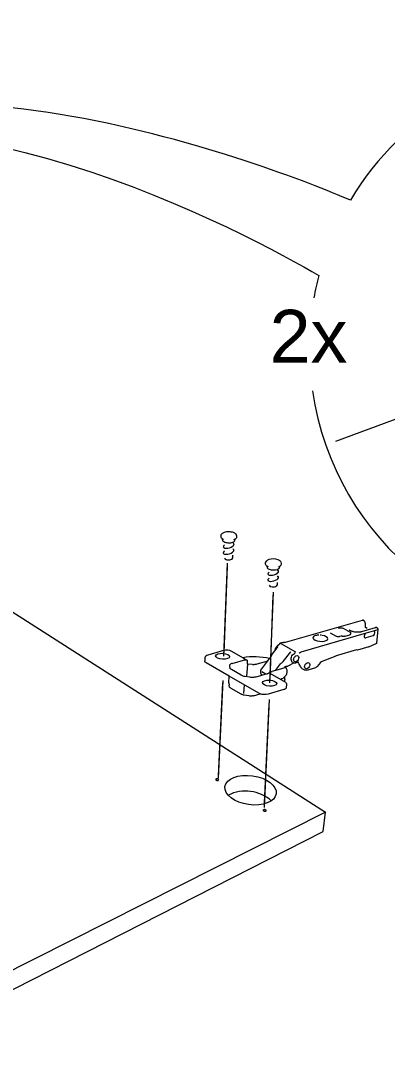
# Model space of a CAD drawing. Header units: metres. Extents: x -8.4 to 7.9, y -3.9 to 2.
# Drawn here: x 5.7601 to 5.8934, y -0.7718 to -0.3964 of the extents above; entities that cross this region are included whole.
import ezdxf

# ---------------------------------------------------------------- set-up
doc = ezdxf.new("R2010")
doc.units = ezdxf.units.M
doc.header["$MEASUREMENT"] = 0
for name, color, linetype, lineweight in [('PDF13_Geometry_Num_Penna__1', 255, 'Continuous', 18), ('PDF13_Geometry_Num_Penna__7', 7, 'Continuous', 18), ('PDF13_Text_Num_Penna__7', 7, 'Continuous', 18)]:
    doc.layers.add(name, color=color, linetype=linetype, lineweight=lineweight)
doc.styles.add('GENERATED_STYLE_2', font='')
doc.styles.get('GENERATED_STYLE_2').set_extended_font_data('Arial')

msp = doc.modelspace()

# ---------------------------------------------------------------- linework, layer by layer
at = {"layer": 'PDF13_Geometry_Num_Penna__1', "color": 255, "linetype": 'Continuous', "lineweight": 18, "flags": 128}
for points in [[(5.834052145088128, -0.626127733146277), (5.835227166136245, -0.5948965970245315)], [(5.850761123102775, -0.6361337298738905), (5.851922740868972, -0.6052361865465407)], [(5.83206265127548, -0.6709559030720922), (5.833639770781127, -0.6371394227937806)], [(5.84877594812541, -0.6807450644833488), (5.850429019561925, -0.6448927746070958)]]:
    msp.add_lwpolyline(points, dxfattribs=at)
at = {"layer": 'PDF13_Geometry_Num_Penna__7', "color": 7, "linetype": 'Continuous', "lineweight": 18, "flags": 128}
for points in [[(6.060600522000328, -0.4605435883352337, 0.2611668440899248), (5.970600462430187, -0.4101561838460285, 0.2643452939524892), (5.879958534581543, -0.461633721931205)], [(5.866167153189668, -0.5310067263314526, 0.929616563178096), (6.076168732749061, -0.5156720474967795, 0.0219691725724246), (6.075724487465534, -0.5063000099965255)], [(5.838672554215862, -0.5841109760653727), (5.838675532722956, -0.5838592922160296, 0.1977628670623545), (5.838380362670057, -0.5831182396513366, 0.1153455384157789), (5.837456727620574, -0.5825314737540512, 0.08143882620090112), (5.835766424845398, -0.5822351122983158, 0.08301002152936202), (5.834072547861714, -0.5824906682068796, 0.1181341839416101), (5.833135956306377, -0.5830543506741954, 0.2003550168341431), (5.832821723808085, -0.5837879569711568), (5.832818745300991, -0.5840381515669535, 0.200304117322883), (5.832970798087949, -0.584422378982055, 0.1174890788946927), (5.833833820518231, -0.5849708710630523)], [(5.833605666874914, -0.5855659767802144, 0.113476673277855), (5.834270320732677, -0.5859877333845578, 0.08010602706295741), (5.835717875179786, -0.5862394172339008, 0.0791481271601357), (5.837173173745338, -0.5860240711710902, 0.1123386152274468), (5.837845124945478, -0.5856182495796933, 0.1893654256698002), (5.837971562571568, -0.5853273983620797, 0.0555655478097617), (5.838188993589351, -0.5847480787325285)], [(5.834626550180977, -0.5881830420373194, -0.009372861933801005), (5.834744201211143, -0.5881845312908658, 0.1541960939700343), (5.837138325212352, -0.5874573287841542, 0.1172441537303332), (5.837613397093683, -0.5869331115358333, 0.4117200713390513), (5.837467875915102, -0.5864334408822933)], [(5.834718139274082, -0.590397413135475, 0.155807780922114), (5.837112114349935, -0.5896679767484438, 0.1168212423674783), (5.837585696977713, -0.5891467380072115)], [(5.837056863043363, -0.5917767597701591), (5.836815603968844, -0.5921714119599577, -0.1227786418219195), (5.836421249629756, -0.5924260743163936, -0.1631522975830061), (5.834863639345566, -0.5924079054231273)], [(5.83710779551465, -0.5907674926417575), (5.837097370739825, -0.5916372167128605, -0.2134812501020653), (5.837014717167999, -0.5918239691075803)], [(5.853845813973451, -0.5948919803385377, 0.1176041875024483), (5.854721346133386, -0.5943632953295623, 0.204544661538467), (5.854884121546007, -0.5939838335259372), (5.8548871000531, -0.5937336389301406, 0.2020427996684494), (5.854590440746657, -0.5929918417386743, 0.1191677585745022), (5.853668443876074, -0.5924064161695808, 0.1645983580517928), (5.850287093698952, -0.5923635256674442, 0.1173533386427097), (5.849350502143616, -0.592928548462952, 0.2012870769940538), (5.849034929317131, -0.5936615590584945), (5.84903195081004, -0.5939132429078375, 0.2026603155202336), (5.849183854671789, -0.5942950875171203, 0.116579701195005), (5.850048515280808, -0.5948459624039797)], [(5.849523553405708, -0.5945822156008845, 0.04291851183759778), (5.849700774577721, -0.5951466426949774, 0.1929265811866555), (5.849818574533392, -0.595440621344901, 0.1148572549983174), (5.850481441286744, -0.5958616333226429, 0.1617525008852854), (5.853403984282113, -0.5958959632839701, 0.1142933740217365), (5.854057883678506, -0.5954933409206262)], [(5.850439742187459, -0.5968741768088082, 0.1045543284999548), (5.850012177494285, -0.5973636944495126, 0.1097150573857295), (5.849967499887925, -0.5975409156215363)], [(5.85015767756577, -0.5978675089242631, 0.1116409187343255), (5.850838266436478, -0.598056644124657, -0.009492149903761782), (5.850955917466645, -0.5980581333782033, 0.1550119981979714), (5.853351381796044, -0.5973316754982649, 0.1183913143851812), (5.85382496442383, -0.596805968996398)], [(5.849941289025476, -0.5997485850787323, 0.2774308855584429), (5.850131466703353, -0.6000759230082333, 0.1200391102880148), (5.850812055574061, -0.6002665474621687)], [(5.850928217350682, -0.6002717598495859, 0.1559691835374601), (5.853322341351889, -0.5995429191639732, 0.1166892955810194), (5.853798902486735, -0.5990216804227274)], [(5.853322341351889, -0.6006416904305141), (5.853308938069971, -0.6015129037551634, -0.2107168957627986), (5.853226284498144, -0.6016983158216909)], [(5.853268430373509, -0.60165110648427), (5.853028660552536, -0.6020457586740686, -0.124153859670424), (5.852632965885255, -0.6023011656572774, -0.07817302623894508), (5.851854086280484, -0.6024192634635078, -0.08128762701629946), (5.851079674436352, -0.6022822521372382)], [(5.840874564509583, -0.628037998670256), (5.836823497012642, -0.6257108910786329, 0.1777650907467901), (5.833809247834709, -0.6254100618622624), (5.828179422653223, -0.6270303697207893, 0.31882516372696), (5.827065461000504, -0.628108589288356), (5.827001423098008, -0.6291957443772346)], [(5.859146663046539, -0.6297908500943796), (5.858850450516159, -0.6296216708915074), (5.85875067052855, -0.6295591222425583), (5.858656400779074, -0.629470660581895, -0.4278339241631474), (5.859667603937074, -0.6264891749819905), (5.859756959149857, -0.6264296048401341), (5.859819507798808, -0.6263551421628136), (5.859868653165839, -0.6262553621752043), (5.859893970476128, -0.6261540929340484)], [(5.850602368674727, -0.6283447849008135, 0.1027093575960015), (5.840874713434937, -0.6280377008195468), (5.842170364020313, -0.6287674350572872), (5.842182278048685, -0.6287808383392048), (5.842197170584149, -0.6287808383392048), (5.842207595358973, -0.6287912631140296), (5.84222099864089, -0.628792752367576), (5.84222099864089, -0.6288076449030402), (5.842231423415716, -0.6288076449030402), (5.842231423415716, -0.6288195589314115), (5.842244826697634, -0.6288195589314115), (5.842258229979551, -0.6288329622133291), (5.842270144007923, -0.628843386988154), (5.842286525796933, -0.6288448762417005), (5.842286525796933, -0.6288567902700716), (5.842295461318211, -0.6288687042984429), (5.842310353853676, -0.6288687042984429), (5.842310353853676, -0.6288821075803608), (5.842320778628499, -0.6288821075803608), (5.842320778628499, -0.6288925323551855), (5.842332692656871, -0.6288925323551855), (5.842331203403325, -0.6289074248906497), (5.842343117431697, -0.628908914144196), (5.842343117431697, -0.6289208281725673), (5.842352052952975, -0.6289342314544849), (5.842369923995532, -0.6289461454828562), (5.842369923995532, -0.6289580595112274), (5.842383327277449, -0.6289580595112274), (5.842380348770357, -0.6289684842860523), (5.842393752052275, -0.6289848660750629), (5.842393752052275, -0.6289952908498877), (5.842405666080646, -0.6289952908498877), (5.842405666080646, -0.6290086941318054), (5.842405666080646, -0.6290220974137232), (5.842416090855471, -0.6290220974137232), (5.842416090855471, -0.6290340114420943), (5.842416090855471, -0.6290459254704657), (5.842429494137388, -0.6290459254704657), (5.842429494137388, -0.6290608180059298), (5.842429494137388, -0.6290712427807545), (5.842442897419306, -0.629083156809126), (5.842442897419306, -0.6290950708374972), (5.842442897419306, -0.6291084741194148), (5.842451832940585, -0.6291218774013325), (5.842451832940585, -0.6291367699367966), (5.842451832940585, -0.6291486839651679), (5.842463746968956, -0.6291486839651679), (5.842463746968956, -0.6291605979935391), (5.842463746968956, -0.6291725120219104), (5.842463746968956, -0.6291859153038282), (5.842463746968956, -0.6291963400786529), (5.842477150250873, -0.6292097433605706), (5.842477150250873, -0.6292261251495812), (5.842477150250873, -0.6292469746992309), (5.842477150250873, -0.6292603779811485), (5.842477150250873, -0.6292722920095198), (5.842477150250873, -0.6292842060378911), (5.842477150250873, -0.6292961200662623), (5.842477150250873, -0.62930952334818), (5.842477150250873, -0.6293214373765512), (5.842477150250873, -0.6293375213148527), (5.842442897419306, -0.6298855666199311)], [(5.85591170649303, -0.6366113334862238), (5.856008507973547, -0.636673882135173), (5.856208067948766, -0.6368049364472569), (5.856397203149159, -0.6369568403089907), (5.856541660743162, -0.6371221474526421), (5.856616123420481, -0.6372591587789118), (5.856675693562337, -0.6373842560768102), (5.856712924900999, -0.6375227566566262), (5.85673675295774, -0.6376508324616172), (5.856735561554903, -0.6377887373400151), (5.856658567146555, -0.6388860193530093), (5.856628782075625, -0.6390126059044541), (5.85656921193377, -0.6391228106668885), (5.856467942692614, -0.6392374831899618), (5.856342845394716, -0.6393491772059425), (5.856176048997518, -0.6394459786864592), (5.85598840305067, -0.6395308661386045), (5.855772461286441, -0.639602350308832), (5.850116276317179, -0.6412613787595318, -0.1492372769526533), (5.84710411209421, -0.6411254099107484)]]:
    msp.add_lwpolyline(points, format="xyb", dxfattribs=at)
for points in [[(5.622434130680096, -0.5253021406219325), (5.870868428784972, -0.6841101817968145)], [(5.874653217747816, -0.5492530607820573), (5.914367142069907, -0.5345675315609169)], [(5.472349987854724, -0.5874643282758223), (5.711360289517923, -0.7718309388141774), (5.870032808620081, -0.6911357354019997), (5.870869769113162, -0.684110926423588)], [(5.83424410987026, -0.5917419112371733), (5.834479411930594, -0.5921425204411574)], [(5.834001212616841, -0.6274417015502738), (5.835276013652567, -0.5935850114262091)], [(5.85045582612576, -0.6016146197723831), (5.850689638932546, -0.6020167182299136)], [(5.850724785316241, -0.6371328700781766), (5.851959376506215, -0.604238237745092)], [(5.856422967235513, -0.6223442845116247), (5.884359874512601, -0.6143097616287476)], [(5.885426626827893, -0.6170407547821524), (5.885489175476843, -0.6161903910071529), (5.885489175476843, -0.6160399763989656), (5.885492153983936, -0.615877647762407), (5.885468325927193, -0.6157138298723019), (5.885435562349172, -0.6155619260105682), (5.885396841756966, -0.6154100221488344), (5.885352164150573, -0.6152610967941936), (5.885288126248077, -0.6151091929324599), (5.885215152824303, -0.6149692030990974), (5.885130265372159, -0.6148336810263741), (5.885043888666467, -0.6147190085033005), (5.884956022707229, -0.6146028467266806), (5.88484730719834, -0.6145030667390714), (5.884744548703639, -0.6144181792869259), (5.88463583319475, -0.6143511628773376), (5.884612005138008, -0.6143392488489663), (5.884570306038709, -0.6143496736237912)], [(5.885729540999233, -0.6190966693029702), (5.861990839469471, -0.6259665959125554)], [(5.872557540157309, -0.6189854220630537), (5.874767592420179, -0.6202125669852948)], [(5.876108963089431, -0.6172270604008084), (5.87595556997415, -0.6172240818937157), (5.875794730591139, -0.6172225926401693), (5.87564431598295, -0.6172464206969118), (5.875510283163774, -0.6172821627820256)], [(5.876809954733725, -0.6172714401564912), (5.876108516313367, -0.6172267625500989)], [(5.877470289756204, -0.6174452360453572), (5.877333278429933, -0.6173782196357688), (5.877188820835932, -0.6173394990435621), (5.876995217874899, -0.6172992891978091), (5.876810550435144, -0.6172709933804272)], [(5.879970299684559, -0.618840070916924), (5.87746984298014, -0.6174446403439386)], [(5.879558670004332, -0.6178800980809087), (5.879570584032703, -0.6178949906163729), (5.87960930462491, -0.6179203079266617), (5.879656960738396, -0.6179590285188684), (5.879718020133798, -0.6179977491110751), (5.879790993557572, -0.6180483837316528), (5.879890773545182, -0.6181005076057773), (5.880003956814709, -0.618151142226355), (5.880129054112608, -0.6182166693823972), (5.880303296777537, -0.6182687932565214), (5.88047605018892, -0.618332831159017), (5.880677099417686, -0.6183953798079663), (5.880912401478018, -0.6184504821891834), (5.881146214284804, -0.6185040953168541), (5.881412790669611, -0.6185443051626072), (5.881701705857616, -0.6185860042619067), (5.881989131792072, -0.6186113215721956), (5.882276557726529, -0.6186411066431238), (5.882505902772675, -0.6186440851502166), (5.882727801551091, -0.6186455744037629), (5.882940764808227, -0.6186351496289381), (5.883153728065365, -0.6186262141076597), (5.883354777294129, -0.6186068538115563), (5.883557315776441, -0.6185830257548138), (5.883744961723289, -0.6185577084445248), (5.883916225881126, -0.6185234556129575), (5.88404728019321, -0.6184906920349365), (5.884167909730469, -0.6184638854711011)], [(5.879660832797617, -0.6196228225809165), (5.879709978164648, -0.6196123978060917), (5.879772526813596, -0.6196362258628342), (5.87988719933667, -0.6195885697493492), (5.879976554549455, -0.6195394243823176), (5.880039103198404, -0.6194902790152862), (5.880079313044156, -0.619417305591512)], [(5.880178348404993, -0.6191403044318801), (5.880193240940457, -0.619067331008106), (5.880157498855344, -0.6189794650488678), (5.880086014685116, -0.6189020238644546), (5.879969852908497, -0.6188394752155055)], [(5.880079461969511, -0.6194167098900938), (5.880177752703575, -0.6191397087304615)], [(5.884167611879759, -0.6184640343964559), (5.886154276110669, -0.6178876932739954)], [(5.886109151728213, -0.6174234929435798), (5.885427073603958, -0.6170407547821526)], [(5.888241167105252, -0.6183752748850897), (5.885728796372461, -0.6190960736015518)], [(5.886154276110669, -0.6178881400500594), (5.88908214858291, -0.6170333085144206)], [(5.889961701727419, -0.6178714604103395), (5.888241613881316, -0.6183748281090258)], [(5.889641065438877, -0.6226019253751535), (5.890013378825478, -0.6178348247730979), (5.890014868079025, -0.6177484480674063), (5.890007421811293, -0.6176590928546216), (5.889979125993912, -0.6175593128670123), (5.889953808683623, -0.6174684684006814), (5.889907641823683, -0.6173820916949895), (5.889858496456652, -0.6172972042428442), (5.889809351089621, -0.6172301878332558), (5.889748291694218, -0.6171676391843066), (5.889672339763352, -0.6171318970991928), (5.889642554692423, -0.6171155153101824), (5.889611280367949, -0.6171155153101824)], [(5.853933084231271, -0.6232750679781304), (5.853968826316385, -0.6232527291749342), (5.853997122133767, -0.6232408151465629), (5.854031374965335, -0.6232020945543562), (5.854058181529171, -0.6231782664976138), (5.854086477346551, -0.6231410351589535), (5.854108816149747, -0.6231186963557573)], [(5.854152004502593, -0.6231298657573554), (5.854073074064633, -0.6232177317165934), (5.853997122133767, -0.6232758126049034), (5.853961380048653, -0.6232638985765321), (5.853933084231271, -0.6232758126049034)], [(5.854275910397654, -0.6228550984780432), (5.854241657566087, -0.6228923298167034), (5.854211872495159, -0.6229429644372813), (5.854189533691963, -0.6229921098043127), (5.854150813099756, -0.623029341142973), (5.854140388324931, -0.6230799757635509), (5.854109114000456, -0.6231186963557576), (5.854122517282374, -0.6231186963557576), (5.854150813099756, -0.623130610384129)], [(5.85415125987582, -0.6231303125334193), (5.854175087932561, -0.6231049952231305), (5.854188491214479, -0.6230662746309237), (5.85420934076413, -0.6230439358277278), (5.854221254792501, -0.6230305325458099), (5.854249550609882, -0.6230081937426137), (5.854276357173718, -0.6229918119536033)], [(5.854276357173718, -0.6229913651775395), (5.854249550609882, -0.6229437090640544), (5.854249550609882, -0.6228930744434765), (5.854276357173718, -0.6228558431048161)], [(5.854276357173718, -0.6228553963287525), (5.854303163737554, -0.62283156827201), (5.854324013287203, -0.622806250961721), (5.854367201640049, -0.622780933651432), (5.854389540443245, -0.6227690196230609), (5.854413368499987, -0.6227571055946894), (5.854429750288999, -0.6227571055946894)], [(5.855334471818441, -0.6224936566423296), (5.854429005662224, -0.622757254520044), (5.854525807142743, -0.6227453404916727), (5.854640479665814, -0.6227840610838793)], [(5.854639883964396, -0.6227842100092339), (5.860023535534666, -0.625831222765187)], [(5.85533506751986, -0.6224941034183935), (5.855443783028748, -0.6224687861081046), (5.855568880326646, -0.6224449580513622), (5.855683552849721, -0.6224226192481659), (5.855808650147619, -0.6224136837268874), (5.855933747445517, -0.6224017696985161), (5.856036505940219, -0.6224017696985161)], [(5.856036059164156, -0.622401769698516), (5.856123925123393, -0.6223883664165981), (5.856193920040075, -0.6223883664165981), (5.856260936449663, -0.6223779416417734), (5.856323485098612, -0.622366027613402), (5.856384544494015, -0.6223556028385773), (5.856423265086221, -0.622343688810206)], [(5.868549363162503, -0.6197875340231496), (5.868214281114561, -0.6198098728263457), (5.867885156080805, -0.6198441256579131), (5.867582837610883, -0.6198902925178518), (5.86731030421189, -0.6199617766880794)], [(5.869499060149048, -0.619851571925645), (5.869219080482323, -0.6198083835727992), (5.868925697533681, -0.6197920017837887)], [(5.876044329485516, -0.6203409406409951), (5.875882000848957, -0.6203781719796553), (5.875697333409204, -0.6204020000363979), (5.8754918164198, -0.620399021529305), (5.875281831669755, -0.6203722149654698), (5.875094185722907, -0.6203305158661704), (5.874919943057978, -0.6202798812455923), (5.874768039196243, -0.6202128648360039), (5.874846969634203, -0.6202143540895504), (5.874893136494142, -0.6202292466250146)], [(5.876762894321659, -0.6201376575319104), (5.876045074112289, -0.6203416852677683), (5.875997417998803, -0.6203163679574795), (5.87594529412468, -0.620329771239397)], [(5.876763490023078, -0.6201379553826196), (5.876839441953944, -0.620114127325877), (5.876913904631264, -0.620114127325877), (5.876998792083409, -0.6201156165794234)], [(5.876999089934119, -0.6201154676540688), (5.877363957052989, -0.6201735485423788)], [(5.877377509260262, -0.6201349768755269), (5.877377509260262, -0.6201454016503518), (5.877364105978344, -0.6201736974677337), (5.877551751925192, -0.6201871007496513), (5.877736419364947, -0.6201781652283728), (5.877912151283422, -0.6201528479180839), (5.878075969173527, -0.6201290198613414)], [(5.877961892351871, -0.6201053407299533), (5.878012526972451, -0.6201053407299533), (5.8780750756214, -0.6201291687866957)], [(5.87807537347211, -0.6201285730852772), (5.879773122515015, -0.6196356301614159)], [(5.888119048314447, -0.6200034757873789), (5.88559625280683, -0.6207346992786658)], [(5.886670451389854, -0.6240800095199646), (5.889550667748609, -0.6227277672998252)], [(5.889640320812103, -0.6226023721512174), (5.889640320812103, -0.6226142861795887), (5.889631385290825, -0.6226262002079599), (5.889631385290825, -0.6226396034898776), (5.889631385290825, -0.6226515175182489), (5.889616492755362, -0.6226515175182489), (5.889616492755362, -0.6226649208001667), (5.889603089473444, -0.6226738563214451), (5.889603089473444, -0.6226887488569091), (5.889591175445072, -0.6226887488569091), (5.889591175445072, -0.6227006628852805), (5.889576282909608, -0.6227006628852805), (5.889576282909608, -0.6227140661671982), (5.889565858134784, -0.6227274694491158), (5.889549476345772, -0.6227274694491158)], [(5.851252725698444, -0.6271399787817713), (5.853726375839029, -0.623914255600249)], [(5.852644582062918, -0.6253278550665007), (5.852644582062918, -0.6252787096994692), (5.852659474598382, -0.6250910637526216), (5.85268479190867, -0.6249153318341454), (5.852739894289887, -0.6247276858872978), (5.852793507417559, -0.6245549324759144), (5.852864991587786, -0.6243672865290667), (5.852958814561211, -0.6242034686389617), (5.853074976337831, -0.6240322044811248), (5.853188159607358, -0.6238817898729374), (5.853304321383977, -0.6237328645182965), (5.853439843456701, -0.6236077672203981), (5.85358132254361, -0.6234856484295928), (5.85373024789825, -0.6233873576955296), (5.853831517139406, -0.6233277875536732), (5.853932786380561, -0.6232756636795489)], [(5.855474759502513, -0.6294429604659382), (5.858276045423309, -0.6258121603197928)], [(5.861286273616666, -0.6263357818667105), (5.861445623746132, -0.6262747224713078), (5.861597527607866, -0.6262121738223585), (5.861715178638031, -0.6261421789056772), (5.861813469372095, -0.6260543129464392)], [(5.861990243768054, -0.6259670426886195), (5.861885996019804, -0.6260027847737333), (5.861813022596031, -0.6260549086478575)], [(5.882148035145473, -0.6251265079870261), (5.874804525908131, -0.6272650760796696), (5.874804525908131, -0.6272546513048446)], [(5.882495924773915, -0.6252693274021268), (5.882147439444055, -0.6251263590616715), (5.882174246007891, -0.6251129557797538)], [(5.886671196016628, -0.6240804562960285), (5.882545963693074, -0.6252703698796094), (5.882522135636331, -0.6252822839079808), (5.882496818326043, -0.6252688806260631)], [(5.827532341987303, -0.6298909279326984), (5.827346185294003, -0.6297628521277072), (5.827185345910989, -0.6296332870691697), (5.827073651895009, -0.6294843617145287), (5.827012592499607, -0.6293458611347127), (5.827002167724782, -0.6291954465265255)], [(5.835938433630009, -0.634739639629097), (5.82753159736053, -0.6298906300819891)], [(5.836996250424024, -0.6300690426568488), (5.836746055828227, -0.6301539301089942), (5.836531603317544, -0.630252220843057), (5.836343957370697, -0.6303624256054915), (5.836200989030242, -0.630484544396297), (5.836099719789086, -0.630623044976113), (5.836047595914962, -0.6307585670488364), (5.836046106661415, -0.6309089816570237), (5.836102698296178, -0.6316625439515066)], [(5.836995803647961, -0.6300690426568486), (5.841045084040647, -0.6289044463835567)], [(5.841044637264583, -0.6289048931596208), (5.841318659917123, -0.628833408989393), (5.841606085851579, -0.6287842636223615), (5.8419084043215, -0.6287529892978869)], [(5.841908553246855, -0.6287528403725323), (5.842008333234465, -0.6287305015693363), (5.842094709940155, -0.628740926344161), (5.842170661871022, -0.6287677329079965)], [(5.842525253140423, -0.6303621277547822), (5.842221445416955, -0.6348671197326696)], [(5.842405963931355, -0.62996062499867), (5.842468512580305, -0.6299621142522164), (5.842531061229253, -0.6299621142522164)], [(5.844342142467042, -0.6304351011785563), (5.842525253140423, -0.6303621277547822), (5.842528231647515, -0.6302504337388013), (5.842528231647515, -0.630125336440903), (5.842531210154609, -0.6300240671997472), (5.842531210154609, -0.6299615185507981)], [(5.844341695690978, -0.6304348033278467), (5.844657417442816, -0.6304511851168573), (5.844965692926923, -0.6304437388491251), (5.845265032889752, -0.6304094860175578), (5.845555437331301, -0.6303752331859904), (5.845823502969655, -0.6303275770725053), (5.846070719058359, -0.6302546036487311)], [(5.846070867983713, -0.63025519935015), (5.850006965106873, -0.6291263451619717)], [(5.847408515519098, -0.6325132055772155), (5.850716147645673, -0.6281973487997219), (5.850780185548168, -0.6281228861224013), (5.850830820168746, -0.628048423445081), (5.850871030014499, -0.6279739607677605), (5.850909750606706, -0.6278875840620688), (5.850948471198913, -0.627811632131202), (5.850985702537573, -0.6277252554255102)], [(5.851252427847735, -0.6271396809310619), (5.851242003072909, -0.6271515949594333), (5.851242003072909, -0.6271649982413509), (5.851233067551631, -0.6271769122697222), (5.851219664269713, -0.6271888262980934), (5.851219664269713, -0.6271992510729183), (5.85120477173425, -0.6271977618193719), (5.85120477173425, -0.6272141436083825), (5.851192857705878, -0.6272260576367535), (5.851192857705878, -0.6272379716651248), (5.85117945442396, -0.6272379716651248), (5.85117945442396, -0.6272513749470428), (5.85117945442396, -0.6272632889754138), (5.851167540395589, -0.6272632889754138), (5.851167540395589, -0.6272752030037851), (5.851154137113672, -0.6272871170321563), (5.851154137113672, -0.6273020095676205), (5.851140733831753, -0.6273124343424454), (5.851140733831753, -0.6273243483708166), (5.851127330549835, -0.6273377516527343), (5.85112584129629, -0.627351154934652), (5.851116905775012, -0.6273645582165697), (5.851116905775012, -0.627376472244941), (5.851116905775012, -0.6273868970197658), (5.851102013239547, -0.6273868970197658), (5.851102013239547, -0.6274003003016835), (5.851102013239547, -0.6274137035836012), (5.851091588464722, -0.6274241283584261), (5.851091588464722, -0.627434553133251), (5.851091588464722, -0.6274509349222613), (5.851079674436351, -0.6274509349222613), (5.851079674436351, -0.6274628489506326), (5.850985851462928, -0.6277249575748007)], [(5.852752106168968, -0.6326308566073818), (5.854548145945938, -0.6302823037646947)], [(5.854548294871293, -0.6302830483914679), (5.854762747381975, -0.6300492355846815), (5.854992092428122, -0.6298288260598129), (5.855233351502641, -0.6296188413097694), (5.855474610577159, -0.629443109391293)], [(5.856817023723892, -0.6311640907895234), (5.856995734149461, -0.6311030313941206), (5.85715806278602, -0.6310419719987179), (5.857295074112289, -0.6309719770820366), (5.859350244006334, -0.6298803542325186)], [(5.859146960897249, -0.629790701169025), (5.859236316110033, -0.6298413357896029), (5.859334606844096, -0.6298800563818094), (5.859489489212923, -0.6299083521991914), (5.859636925314017, -0.6299202662275625), (5.859788829175751, -0.6299098414527378), (5.85995115781231, -0.6298755886211703), (5.860103061674043, -0.6298249540005922), (5.860265390310603, -0.6297549590839111), (5.860277304338974, -0.6297162384917045), (5.860290707620891, -0.6296670931246731)], [(5.859657477012958, -0.6293826456973086), (5.859539825982792, -0.629318607794813)], [(5.860264943534538, -0.6297555547853296), (5.860367702029241, -0.6297049201647519), (5.860454078734933, -0.629669178079638), (5.860556837229634, -0.6296423715158025), (5.860681934527533, -0.6296200327126065), (5.860807031825432, -0.6296230112196992), (5.860902344052402, -0.6296334359945241), (5.860914258080774, -0.6296632210654522), (5.860942553898155, -0.6296751350938236), (5.860942553898155, -0.6296989631505661), (5.860954467926526, -0.6297123664324838), (5.860967871208444, -0.6297361944892264), (5.860979785236815, -0.6297644903066082), (5.8610274413503, -0.6299015016328777), (5.861084032985063, -0.6300504269875187), (5.861176366704941, -0.6302038201027987), (5.86127167893191, -0.6303780627677287)], [(5.860858708923492, -0.6272825003461626), (5.86073510087914, -0.627218462443667)], [(5.861068097972117, -0.6297032819858507), (5.861044269915374, -0.629689878703933), (5.861018952605086, -0.629674986168469), (5.860993635294797, -0.6296630721400976), (5.860957893209683, -0.6296466903510871), (5.860913215603291, -0.6296332870691697)], [(5.86127197678262, -0.6303777649170194), (5.861821511341245, -0.6313249301725355), (5.861973415202979, -0.6315542752186825), (5.862141700853724, -0.6317419211655302), (5.862342750082489, -0.6319206315910993), (5.862546777818347, -0.6320591321709151)], [(5.864872694007127, -0.6298356766261266), (5.864760999991148, -0.6297567461881669)], [(5.869056305069701, -0.6297232379833727), (5.867899155064141, -0.6311990882478642), (5.867884262528678, -0.6311871742194928), (5.867872348500306, -0.6311633461627504)], [(5.869057198621828, -0.6297221955058899), (5.869079537425026, -0.629686453420776), (5.869145064581066, -0.6296119907434558), (5.869209102483562, -0.6295539098551457), (5.869271651132512, -0.6295017859810214), (5.869334199781461, -0.6294526406139899), (5.869410151712327, -0.6294154092753297), (5.869480146629009, -0.6293781779366694), (5.874804228057421, -0.6272649271543147)], [(5.840246993065126, -0.6343893671949814), (5.836678741567929, -0.632331218793844), (5.836477692339164, -0.6322165462707705), (5.836330256238071, -0.6320780456909544), (5.836208137447264, -0.6319365666040455), (5.83613516402349, -0.631799555277776), (5.836102400445469, -0.6316625439515063)], [(5.843371595930846, -0.635106740628287), (5.841632147788641, -0.6348327179757476), (5.841317915290348, -0.6347805941016231), (5.841021553834613, -0.6347001744101171), (5.84073263864661, -0.6346093299437863), (5.840472019275989, -0.6345050821955376), (5.840247141990481, -0.6343889204189177)], [(5.849679925028082, -0.633833428846107), (5.845611284339292, -0.6350218531761415), (5.845337261686752, -0.6350903588392762), (5.845037921723924, -0.6351395042063078), (5.844722199972084, -0.6351722677843288), (5.84438413941705, -0.635179714052061), (5.844046078862015, -0.635176735544968), (5.843709507560527, -0.6351484397275862), (5.843371447005492, -0.6351067406282868)], [(5.847443810828147, -0.6329537267762428), (5.847414025757219, -0.6329269202124076), (5.847378283672106, -0.6328658608170048), (5.847357434122456, -0.632789908886138), (5.847345520094085, -0.6326990644198068), (5.847345520094085, -0.6326394942779505), (5.847367858897281, -0.6325873704038263), (5.84740955799658, -0.6325143969800522)], [(5.847788424098786, -0.6342598021364441), (5.847663326800889, -0.6341570436417419), (5.847556100545547, -0.6340289678367508), (5.847466745332762, -0.6338815317356561), (5.847404196683813, -0.6336909072817158), (5.847374411612885, -0.633491347306497), (5.847377390119978, -0.6332783840493604), (5.847414621458638, -0.6330639315386777)], [(5.847414770383993, -0.6330642293893869), (5.847414770383993, -0.6330404013326443), (5.847414770383993, -0.6330269980507266), (5.847414770383993, -0.6330046592475305), (5.84742817366591, -0.6329897667120663), (5.84742817366591, -0.6329763634301486), (5.847444555454921, -0.6329540246269527)], [(5.847737640552854, -0.6330308701099472), (5.849219447831531, -0.6338752768707612)], [(5.849680371804145, -0.6338337266968164), (5.849924609385757, -0.6337488392446711), (5.850139061896439, -0.6336594840318864), (5.850310326054276, -0.6335492792694523), (5.85039968126706, -0.6335284297198025), (5.850486057972753, -0.6335403437481739), (5.850579880946176, -0.633567150312009)], [(5.850465953049875, -0.6335288764958666), (5.850516587670453, -0.6334752633681958), (5.850640195714805, -0.6333769726341328), (5.850805502858456, -0.633268257125245), (5.850993148805304, -0.633169966391182), (5.851195687287616, -0.6330984822209544), (5.851369929952546, -0.6330374228255518)], [(5.855910961866257, -0.6366120781129974), (5.850579434170112, -0.6335665546105906)], [(5.854526551769515, -0.6321137877760685), (5.851370823504674, -0.6330371249748423)], [(5.855608494470981, -0.631800448829904), (5.854525807142743, -0.6321131920746499)], [(5.856184388817377, -0.6316324610298689), (5.855608047694917, -0.631800746680613)], [(5.856817172649247, -0.6311643886402327), (5.856502940150954, -0.6312462975852853), (5.856327208232478, -0.6313088462342344), (5.856175304370745, -0.6313699056296371), (5.856026379016104, -0.6314428790534112)], [(5.856827299573363, -0.6334554562960286), (5.856787089727608, -0.6337428822304856), (5.856691777500639, -0.6340169048830249), (5.856563701695648, -0.6342924167891104), (5.856402862312636, -0.6345649501881034), (5.856180963534221, -0.6348270588122713)], [(5.856373524017772, -0.6316201002254336), (5.856339271186204, -0.6316201002254336), (5.856312464622369, -0.6316201002254336), (5.856275233283708, -0.6316201002254336), (5.85624991597342, -0.6316201002254336), (5.856223109409584, -0.6316201002254336), (5.856184388817377, -0.631632014253805)], [(5.856313804950561, -0.6313095908610075), (5.856485069108397, -0.6315731887387219), (5.856635483716585, -0.6318382758699826), (5.856754624000297, -0.6321182555367076), (5.856824618916979, -0.6323788749073292), (5.85686185025564, -0.6326424727850437), (5.856855893241453, -0.6329060706627581)], [(5.856856340017518, -0.6329057728120489), (5.85682655494659, -0.6334553073706738)], [(5.862547224594411, -0.6320585364694966), (5.862836139782414, -0.632216397345416)], [(5.862836139782414, -0.6322166951961252), (5.86301187170089, -0.6323060504089097), (5.86320249615483, -0.6323805130862303), (5.863397588369411, -0.6324371047209938), (5.863598637598176, -0.6324609327777363), (5.863838407419147, -0.6324758253132005), (5.864088602014944, -0.6324668897919219), (5.864340285864287, -0.632434126213901), (5.864593458967176, -0.632361152790127), (5.867405169662797, -0.6315450418466948)], [(5.863668483589501, -0.6319240568742559), (5.863558278827067, -0.6318600189717603)], [(5.867899155064141, -0.6311990882478642), (5.867832138654553, -0.631275040178731), (5.867757675977233, -0.6313375888276802), (5.867680234792819, -0.6313971589695366), (5.867611729129685, -0.6314477935901144), (5.867531309438178, -0.6314939604500532), (5.867455357507311, -0.6315341702958064), (5.867404722886733, -0.631544595070631)], [(5.832027653817139, -0.6718146066669517), (5.833671789732375, -0.6362810170496305)], [(5.835779977052671, -0.637192440220033), (5.835937837928592, -0.634739639629097)], [(5.835779977052671, -0.6371284023175374), (5.835779977052671, -0.6371656336561977), (5.835779977052671, -0.637192440220033), (5.835845504208714, -0.6379564272893408)], [(5.83584252570162, -0.63806871700674), (5.835835079433889, -0.6380061683577908), (5.835845504208714, -0.6379570229907592)], [(5.83663510643902, -0.6391826786594539), (5.836472777802462, -0.639066516882834), (5.83631193841945, -0.638950355106214), (5.836174927093179, -0.6388103652728517), (5.836051319048827, -0.6386599506646643), (5.83597536711796, -0.638534853366766), (5.835918775483197, -0.6383829495050322), (5.835865162355526, -0.638232534896845), (5.83584282355233, -0.63806871700674)], [(5.844775813099756, -0.6418115090195755), (5.847103516392793, -0.6411249631346809), (5.846880128360832, -0.6410341186683499), (5.846679079132067, -0.6409328494271941), (5.835938582555364, -0.6347390439276788)], [(5.841255515566754, -0.6410770091704864), (5.841458054049066, -0.6379257486662847)], [(5.856108585811866, -0.6359043848277436), (5.856181559235639, -0.6348276545136899), (5.85594030016112, -0.6350629565740227), (5.855681170044046, -0.6352833660988912), (5.855372894559939, -0.6355052648773061), (5.855046748033275, -0.635712271120257), (5.854678902407313, -0.635908852588383)], [(5.856108883662574, -0.6359039380516798), (5.856079098591647, -0.6360886054914343), (5.856041867252986, -0.6362762514382818), (5.855974850843397, -0.6364609188780368), (5.855910812940903, -0.6366128227397704)], [(5.840201124055897, -0.6412420184634284), (5.836634361812247, -0.6391823808087446)], [(5.841326850811627, -0.6416173103571235), (5.841088570244201, -0.6415651864829992), (5.840847311169684, -0.6415085948482357), (5.840622433884175, -0.6414341321709153), (5.840474997783081, -0.6413805190432444), (5.840326072428441, -0.6413060563659241), (5.840200975130542, -0.6412420184634284)], [(5.844775068472982, -0.6418115090195755), (5.844576997751311, -0.6418561866259678), (5.844372970015452, -0.6418934179646281), (5.844162985265409, -0.6419276707961954), (5.843950022008273, -0.6419380955710203), (5.84368940263765, -0.6419455418387524), (5.843421336999297, -0.6419306493032882), (5.843160717628675, -0.641903842739453), (5.843050512866242, -0.6418889502039888), (5.841327446513045, -0.6416179060585423)], [(5.848714888730008, -0.6824691733140266), (5.850494546717967, -0.6431692614778364)], [(5.87086902448639, -0.6841104796475241), (5.711827170504722, -0.7644184771376354)]]:
    msp.add_lwpolyline(points, dxfattribs=at)
for points in [[(5.884636577821523, -0.6143514607280471), (5.884612749764782, -0.6143395466996757), (5.884571050665482, -0.6143231649106655), (5.884532330073275, -0.6143112508822941), (5.884483184706244, -0.6142993368539227), (5.884445953367584, -0.6142993368539227), (5.88441021128247, -0.6143097616287476), (5.884359576661891, -0.6143097616287476), (5.884471270677873, -0.6143097616287476)], [(5.885418287008034, -0.6170403080060884), (5.885401905219024, -0.6170403080060884)], [(5.885489622252907, -0.6161902420817982), (5.885474729717442, -0.6162140701385408)], [(5.886046603079264, -0.6174212590632601), (5.88608532367147, -0.617410834288435)], [(5.889671595136579, -0.6171320460245473), (5.889585218430886, -0.6170799221504228), (5.889486927696823, -0.6170382230511233), (5.889384169202121, -0.6170248197692059), (5.889285878468058, -0.617011416487288), (5.889180141466263, -0.6170233305156593), (5.8890818507322, -0.6170337552904842), (5.889211415790738, -0.6170233305156593), (5.88934693786346, -0.6170248197692059), (5.889473524414906, -0.6170635403614122)], [(5.890012634198706, -0.6178349736984525), (5.890003698677428, -0.6178602910087414)], [(5.856085502381895, -0.622451212916257), (5.85605869581806, -0.6224154708311432)], [(5.876663114334049, -0.6201118934455575), (5.876713748954627, -0.6201118934455575)], [(5.877010706111781, -0.6200935756269366), (5.877010706111781, -0.6201054896553079)], [(5.889590877594364, -0.6226387099377496), (5.889575985058899, -0.6227012585866987)], [(5.858258323306107, -0.625847008852779), (5.858258323306107, -0.6258246700495829)], [(5.886717065025858, -0.6239919946353718), (5.886705150997487, -0.6240426292559498)], [(5.842442301717887, -0.6298857155452859), (5.842431876943063, -0.6299214576303998)], [(5.869033668415796, -0.6296866023461309), (5.869041114683527, -0.6296970271209559)], [(5.851469412089446, -0.6330526132117249), (5.851424734483054, -0.6330377206762606)], [(5.835779977052671, -0.6371287001682466), (5.835779977052671, -0.6371659315069068), (5.83577699854558, -0.637203162845567), (5.83577699854558, -0.6372418834377738), (5.83577699854558, -0.6372672007480626), (5.83577699854558, -0.6373059213402693), (5.83577699854558, -0.6372537974661449)], [(5.843371595930846, -0.6351068895536418), (5.843393934734044, -0.635068168961435)], [(5.831156589417845, -0.6724989186715267), (5.831271261940919, -0.6725674243346614), (5.831408273267188, -0.6726046556733216), (5.831555709368283, -0.672624015969425), (5.831700166962284, -0.672624015969425), (5.831826753513728, -0.6725942308984969), (5.83193397976907, -0.6725555103062903), (5.832011420953483, -0.6724884938967017), (5.832059077066969, -0.672419988233567), (5.832059077066969, -0.6723336115278753), (5.832021845728309, -0.672256170343462), (5.831951850811627, -0.6721787291590486), (5.831844624556286, -0.672110223495914), (5.831719527258388, -0.6720536318611503), (5.831582515932118, -0.6720223575366757), (5.831436569084571, -0.6720149112689437), (5.83130402551894, -0.6720342715650471), (5.831177438967495, -0.6720640566359751), (5.831079148233431, -0.6721206482707387), (5.831019578091574, -0.6721891539338736), (5.831001707049018, -0.6722651058647404), (5.83100915331675, -0.6723514825704322), (5.831068723458607, -0.672430413008392)], [(5.848445780614171, -0.6837119553985048), (5.848560453137245, -0.6837700362868149), (5.848706399984794, -0.6838087568790214), (5.848852346832341, -0.6838370526964032), (5.848999782933436, -0.6838266279215783), (5.849124880231334, -0.6838087568790214), (5.849229127979584, -0.6837551437513507), (5.849308058417543, -0.68370153062368), (5.849357203784574, -0.683625578692813), (5.849357203784574, -0.683537712733575), (5.849315504685276, -0.6834498467743368), (5.849241042007955, -0.683370916336377), (5.849133815752612, -0.6833024106732423), (5.849008718454715, -0.6832532653062109), (5.848862771607167, -0.6832145447140042), (5.848718314013165, -0.6832070984462721), (5.848581302686895, -0.6832264587423755), (5.848456205388997, -0.6832532653062109), (5.84836833942976, -0.6833143247016136), (5.848298344513077, -0.683381341111202), (5.848281962724067, -0.6834692070704402), (5.848298344513077, -0.6835466482548535), (5.848357914654934, -0.6836330249605451)]]:
    msp.add_lwpolyline(points, close=True, dxfattribs=at)
at = {"layer": 'PDF13_Geometry_Num_Penna__7', "color": 7, "linetype": 'Continuous', "lineweight": 18}
for centre, radius, start, end in [((5.970943902797716, -0.5156806112310466), 0.1058852713014555, 165.4307754054745, 169.9118161039988), ((5.836345011011661, -0.5840701099628951), 0.003097580288356706, 191.83934684147, 202.851576209468), ((5.836965255144991, -0.5829175364124338), 0.002204530049338256, 287.7062948508227, 314.5359507929153), ((5.83413283141032, -0.5876606600493636), 0.0003813843194659731, 180.5521044317394, 240.7634435430646), ((5.835093316610545, -0.5904254088256062), 0.001506205974119349, 126.4245818168532, 151.2283819631573), ((5.835184083901885, -0.588262907578289), 0.001586296080576068, 127.1915818298854, 150.8074930410211), ((5.834644619035458, -0.588929138419783), 0.001463922252445519, 240.2596226176071, 268.2142089268193), ((5.853492531005712, -0.5966327263729169), 0.0003790472697528743, 0.06111897998188214, 59.93221654746179), ((5.851831526973759, -0.5939917318501353), 0.002645463104566822, 332.7447881260286, 346.2075348998923), ((5.851313079569621, -0.6003077345019818), 0.001516519833846941, 126.4449367239603, 151.0340700016774), ((5.853473373381815, -0.598841422487062), 0.0003706596836235849, 359.6687051107819, 60.94172161377514), ((5.841865512710648, -0.6905286399985674), 0.01404790398283134, 48.29200104116595, 116.9153320982611)]:
    msp.add_arc(centre, radius, start, end, dxfattribs=at)
for centre, major_axis, ratio, start_param, end_param in [((5.885674542679783, -0.6199122006569293), (0.0004693786261471686, 0.0007839211478999352), 0.6731512487681058, 0.649024518396546, 3.756428842674142), ((5.888189887975803, -0.6191866460245954), (0.0004252011977671428, 0.000789648090076234), 0.666267293523781, 3.716400125682082, 6.887026308542804), ((5.869046990906516, -0.6209290960177367), (-0.002709191520529877, 0.0001931496359131712), 0.4139252146255908, 5.437248314709736, 10.77599229006902)]:
    msp.add_ellipse(centre, major_axis=major_axis, ratio=ratio, start_param=start_param, end_param=end_param, dxfattribs=at)
for centre, major_axis, ratio in [((5.833493913985528, -0.6274703625855402), (-0.002562449853285548, 0.0001540806781237306), 0.420497805037411), ((5.860256097169055, -0.6283338804742715), (0.0006053753785425995, 0.001051129184889886), 0.6781514256272047), ((5.864270056935549, -0.6308810631394028), (0.0006127143789214837, 0.001045494552907906), 0.6773428492931824), ((5.850565739567842, -0.6372490956443607), (-0.002593901641493598, 0.0001746183374824606), 0.4216947736930673), ((5.843670061543851, -0.6761746149386377), (-0.009325819897894086, 0.001308754953330535), 0.5619014782803379)]:
    msp.add_ellipse(centre, major_axis=major_axis, ratio=ratio, dxfattribs=at)
for points in [[(5.879958683506898, -0.4616343176326236), (5.851935399524117, -0.4497873056709392), (5.715485521841474, -0.3964199048353686), (5.647541307293653, -0.4497098644865259)], [(5.647541307293653, -0.4497098644865258), (5.724015966155306, -0.4087896447918427), (5.845192059465976, -0.4754322517401043), (5.868463135382166, -0.4890455184078298)], [(5.833490845426486, -0.5852728916822814), (5.833490845426486, -0.5853830964447155), (5.833498085052562, -0.5855662746309236), (5.833605517949557, -0.5855662746309236)], [(5.838511119131431, -0.5844882039886785), (5.838650123220599, -0.5844882039886785), (5.83867195851444, -0.584254391181892), (5.83867195851444, -0.5841114228414367)], [(5.833799120910593, -0.5874886031086288), (5.833859062209572, -0.5874886031086288), (5.833688916148157, -0.5876643350271051), (5.833751464797107, -0.5876643350271051)], [(5.833945961310269, -0.5879933111355067), (5.834157435313859, -0.5881064944050338), (5.834385291106458, -0.5881750000681685), (5.834626550180975, -0.5881824463359006)], [(5.837440792607627, -0.5886433703085142), (5.837538732968269, -0.5886433703085142), (5.837072869215143, -0.5885272085318942), (5.837172726969275, -0.5885272085318942)], [(5.837468343798236, -0.5864312330906782), (5.837566916184358, -0.5864312330906782), (5.837097936638585, -0.5863165605676046), (5.837198788906339, -0.5863165605676046)], [(5.837632459539051, -0.58896862328305), (5.837635438046143, -0.5888360797174196), (5.837559486115277, -0.5887080039124284), (5.837440345831564, -0.588643966009933)], [(5.837586292679111, -0.589147333708619), (5.837652241561453, -0.589147333708619), (5.837566932383008, -0.5889686232830502), (5.837632459539051, -0.5889686232830502)], [(5.833772910048177, -0.5896999956996918), (5.833832851347156, -0.5896999956996918), (5.833668662299927, -0.5898742383646215), (5.833726743188237, -0.5898742383646215)], [(5.833726743188238, -0.5898742383646217), (5.833723764681145, -0.5900097604373447), (5.833799716612012, -0.5901348577352432), (5.833918856895722, -0.5902003848912853)], [(5.834479709781301, -0.5921425204411572), (5.834494602316767, -0.5921425204411572), (5.834490948248453, -0.5921842195404567), (5.834510984105776, -0.5921842195404567)], [(5.834510239479004, -0.5921839216897473), (5.834649243568171, -0.5921839216897473), (5.834729159750325, -0.5923626321153166), (5.834863192569502, -0.5924073097217089)], [(5.83459899899037, -0.5903929453748359), (5.834636349279297, -0.5903929453748359), (5.834677901859011, -0.5903974131354753), (5.834718139274082, -0.5903974131354753)], [(5.836780457585149, -0.5922116218057105), (5.836800493442474, -0.5922116218057105), (5.836798879434363, -0.5921714119599573), (5.836814710416712, -0.5921714119599573)], [(5.853682889635474, -0.5963040905512429), (5.853784126020118, -0.5963040905512429), (5.853311346072988, -0.5961909072817156), (5.853410356236481, -0.5961909072817156)], [(5.853825411199865, -0.5968065646978012), (5.853885444929584, -0.5968065646978012), (5.853809011684156, -0.5966323220328712), (5.853871578059801, -0.5966323220328712)], [(5.854058181529169, -0.5954933409205779), (5.854166651952998, -0.5954933409205779), (5.854183278827071, -0.595311651987916), (5.854183278827071, -0.5952029364790283)], [(5.849985966631868, -0.599572853160256), (5.850047909554766, -0.599572853160256), (5.849880229630071, -0.5997485850787322), (5.849941289025473, -0.5997485850787322)], [(5.849967499887893, -0.5975409156215354), (5.849964521380801, -0.5976734591871657), (5.850040473311667, -0.5977985564850643), (5.850158124341831, -0.5978670621481992)], [(5.850812055574061, -0.6002672920889467), (5.850849554020209, -0.6002672920889467), (5.850890986012021, -0.6002717598495861), (5.850928217350678, -0.6002717598495861)], [(5.853653849191319, -0.5985177170226254), (5.853753105454341, -0.5985177170226254), (5.853284436545285, -0.5984015552460054), (5.853384294299417, -0.5984015552460054)], [(5.853799349262804, -0.5990222761241487), (5.85386331786019, -0.5990222761241487), (5.853779988966701, -0.5988435656985795), (5.853844026869196, -0.5988435656985795)], [(5.850689936783256, -0.6020168671552681), (5.850707869770687, -0.6020168671552681), (5.850702139356772, -0.6020600555081141), (5.850721211107727, -0.6020600555081141)], [(5.850721955734503, -0.6020597576574047), (5.850859910781649, -0.6020597576574047), (5.850939386752279, -0.6022369788294275), (5.851079376585639, -0.6022816564358197)], [(5.852992173840649, -0.6020865642212401), (5.853013340110451, -0.6020865642212401), (5.85301093582281, -0.6020448651219406), (5.853027915925764, -0.6020448651219406)]]:
    msp.add_open_spline(points, degree=3, dxfattribs=at)

# ---------------------------------------------------------------- texts
at = {"layer": 'PDF13_Text_Num_Penna__7', "color": 7, "linetype": 'Continuous', "lineweight": 18, "insert": (5.850599688018344, -0.5207373386343029), "char_height": 0.01918868290168147, "attachment_point": 7, "style": 'GENERATED_STYLE_2'}
msp.add_mtext('\\A1;{\\pql;\\fArial|b0|i0|c0|p34;2x}', dxfattribs=at)

doc.saveas('drawing.dxf')
